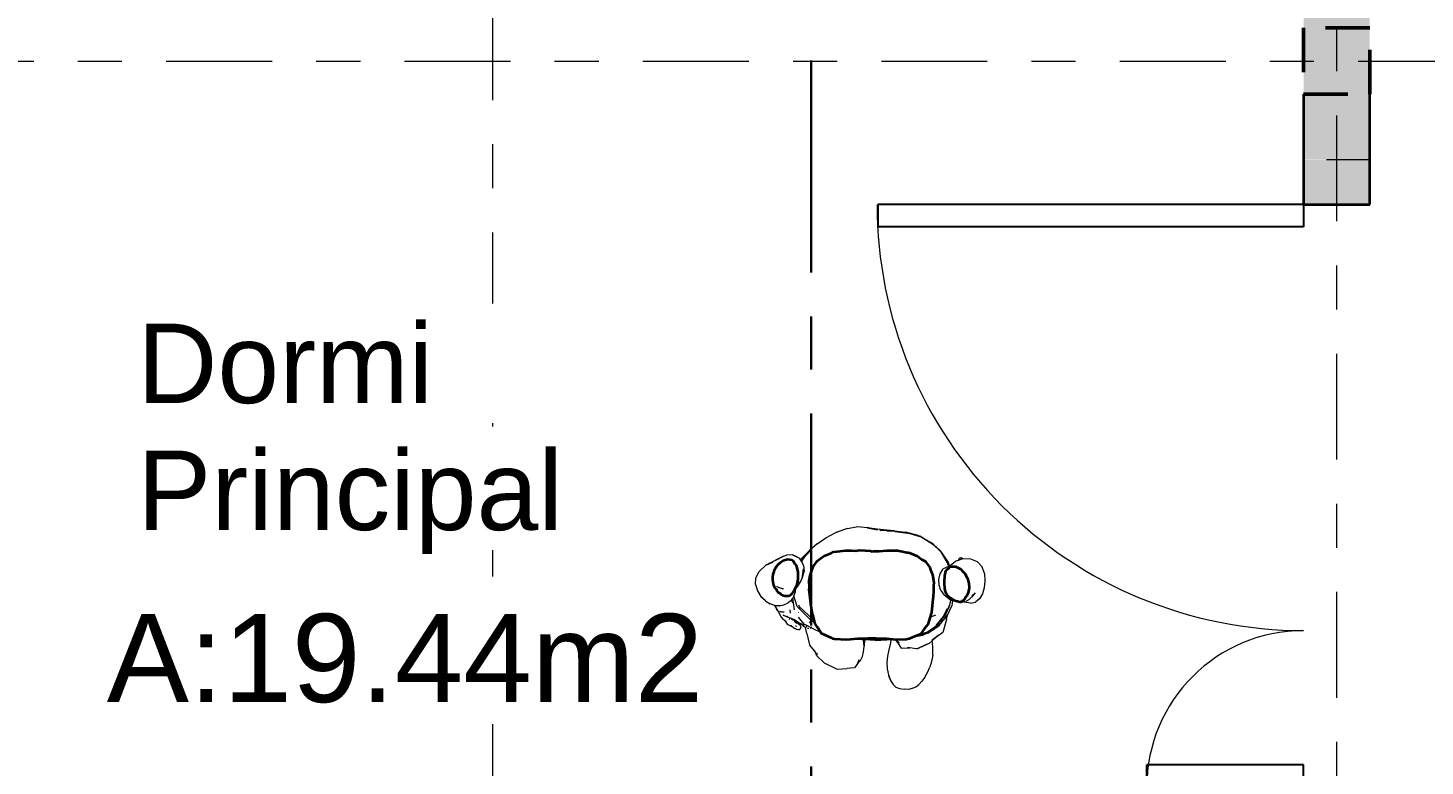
# Model space of a CAD drawing. Header units: millimetres. Extents: x -9559 to 23034, y -7226 to 22400.
# Drawn here: x 203.735 to 206.899, y 38.557 to 40.23 of the extents above; entities that cross this region are included whole.
import ezdxf

# ---------------------------------------------------------------- set-up
doc = ezdxf.new("R2010")
doc.units = ezdxf.units.MM
doc.header["$LTSCALE"] = 0.02
for name, pattern in [('0', [0]), ('ACAD_ISO08W100', [36, 24, -3, 6, -3]), ('ACAD_ISO10W100', [18, 12, -3, 0, -3]), ('DASHED2', [0.375, 0.25, -0.125]), ('Trazo', [0.00635, 0.003175, -0.003175])]:
    doc.linetypes.add(name, pattern=pattern)
for name, color, linetype, lineweight in [('A-DOOR', 8, '0', 18), ('A-GENM', 255, 'Continuous', 5), ('A-Mueble cocina 1', 9, 'Trazo', 9), ('AQ-MUROS', 7, 'Continuous', 35), ('ES-LOSA SOLIDA', 255, '0', 25), ('G-ANNO-TEXT', 250, 'Continuous', 9), ('G-IMPT', 8, 'Continuous', 9), ('G-Linea Corte', 250, 'ACAD_ISO08W100', 30), ('S-COLS', 19, 'Continuous', 18), ('S-GRID', 253, 'ACAD_ISO10W100', 5), ('Sombras', 8, 'Continuous', 13)]:
    doc.layers.add(name, color=color, linetype=linetype, lineweight=lineweight)
doc.layers.add('IH-PLANO BASE', color=250, linetype='DASHED2', lineweight=5, transparency=0.55)
doc.styles.add('Arial_3', font='arial.ttf', dxfattribs={"height": 0.18})

# ---------------------------------------------------------------- blocks, each defined once
blk = doc.blocks.new('Puerta de 2 hojas desigual - 1321 x 2134mm-512479-Nivel 2')
at = {"layer": 'A-DOOR', "lineweight": 25}
for p, q in [((-1.219, -0.075), (-1.219, -1.0395)), ((-1.219, -0.075), (-1.168, -0.075)), ((-1.168, -0.075), (-1.168, -1.0397)), ((0.051, -0.075), (0.051, -0.43)), ((0.102, -0.075), (0.051, -0.075)), ((0.102, -0.075), (0.102, -0.43)), ((0.102, -0.43), (0.051, -0.43)), ((-1.219, -1.0395), (-1.1657, -1.0395))]:
    blk.add_line(p, q, dxfattribs=at)
at = {"layer": 'A-DOOR'}
for centre, radius, start, end in [((-1.219, -0.075), 0.966, 270, 360), ((0.102, -0.075), 0.355, 180, 270)]:
    blk.add_arc(centre, radius, start, end, dxfattribs=at)
blk = doc.blocks.new('Female Figure 2 - 01skin_DXF-324356-Nivel 2')
at = {"layer": 'G-IMPT'}
for p, q in [((0.1914, -0.7645), (0.1913, -0.7652)), ((0.1914, -0.7645), (0.1931, -0.7621)), ((0.1939, -0.7612), (0.1931, -0.7621)), ((0.1939, -0.7612), (0.1962, -0.7611)), ((0.1975, -0.7612), (0.1962, -0.7611)), ((0.1987, -0.762), (0.1975, -0.7612)), ((0.1987, -0.762), (0.1981, -0.7616)), ((0.1998, -0.7624), (0.1981, -0.7616)), ((0.1987, -0.7622), (0.199, -0.7625)), ((-0.2264, -0.8685), (-0.2205, -0.8776)), ((-0.2262, -0.8682), (-0.2242, -0.8712)), ((-0.2258, -0.8692), (-0.2237, -0.873)), ((-0.2183, -0.881), (-0.2242, -0.8712)), ((-0.2237, -0.873), (-0.2201, -0.8787)), ((-0.2183, -0.881), (-0.2205, -0.8776)), ((-0.2199, -0.8707), (-0.2202, -0.8697)), ((-0.2199, -0.8707), (-0.2201, -0.8697)), ((-0.2201, -0.8787), (-0.2163, -0.8846)), ((-0.2163, -0.8846), (-0.2116, -0.8943)), ((-0.2085, -0.8842), (-0.2138, -0.8826)), ((-0.2138, -0.8826), (-0.2131, -0.883)), ((-0.2085, -0.8842), (-0.2131, -0.883)), ((-0.2071, -0.8838), (-0.2103, -0.8832)), ((-0.2103, -0.8832), (-0.2089, -0.8835)), ((-0.2042, -0.8842), (-0.2066, -0.8838)), ((-0.1902, -0.8866), (-0.1909, -0.8785)), ((-0.1901, -0.8866), (-0.1909, -0.8785)), ((-0.189, -0.8567), (-0.1847, -0.862)), ((-0.1825, -0.865), (-0.1847, -0.862)), ((-0.1723, -0.8837), (-0.1715, -0.8848)), ((-0.2116, -0.8943), (-0.2105, -0.8957)), ((-0.2059, -0.9006), (-0.2105, -0.8957)), ((-0.1999, -0.8939), (-0.2067, -0.8911)), ((-0.2067, -0.8911), (-0.2034, -0.8924)), ((-0.2036, -0.9029), (-0.2059, -0.9006)), ((-0.2036, -0.9029), (-0.1993, -0.9046)), ((-0.1998, -0.9057), (-0.2033, -0.9015)), ((-0.2024, -0.9027), (-0.2033, -0.9015)), ((-0.2024, -0.9027), (-0.2014, -0.9046)), ((-0.201, -0.9045), (-0.2023, -0.9033)), ((-0.2023, -0.9033), (-0.1993, -0.9046)), ((-0.2014, -0.9046), (-0.2004, -0.9067)), ((-0.1998, -0.9057), (-0.201, -0.9045)), ((-0.2004, -0.9067), (-0.1998, -0.9078)), ((-0.1999, -0.8939), (-0.1957, -0.893)), ((-0.1999, -0.8939), (-0.1986, -0.8942)), ((-0.1999, -0.8939), (-0.1949, -0.8956)), ((-0.1954, -0.9125), (-0.1998, -0.9078)), ((-0.1986, -0.8942), (-0.1957, -0.893)), ((-0.194, -0.9132), (-0.1954, -0.9125)), ((-0.1949, -0.8956), (-0.1885, -0.8977)), ((-0.194, -0.9132), (-0.1923, -0.9141)), ((-0.1915, -0.8967), (-0.1926, -0.9017)), ((-0.1915, -0.8967), (-0.1926, -0.9017)), ((-0.1897, -0.915), (-0.1923, -0.9141)), ((-0.1858, -0.9171), (-0.1897, -0.915)), ((-0.1885, -0.8977), (-0.1847, -0.8991)), ((-0.1871, -0.9161), (-0.1883, -0.915)), ((-0.1847, -0.9181), (-0.1883, -0.915)), ((-0.1881, -0.8988), (-0.186, -0.8997)), ((-0.1881, -0.8988), (-0.1848, -0.9001)), ((-0.1877, -0.898), (-0.1857, -0.9005)), ((-0.1875, -0.8981), (-0.1857, -0.9005)), ((-0.1873, -0.8982), (-0.1857, -0.9005)), ((-0.1864, -0.9167), (-0.1871, -0.9161)), ((-0.187, -0.8993), (-0.186, -0.8997)), ((-0.1866, -0.9002), (-0.1854, -0.9017)), ((-0.1865, -0.9), (-0.1843, -0.9024)), ((-0.1838, -0.9188), (-0.1864, -0.9167)), ((-0.1858, -0.9008), (-0.1843, -0.9024)), ((-0.1847, -0.9181), (-0.1858, -0.9171)), ((-0.1854, -0.9017), (-0.1857, -0.9005)), ((-0.1848, -0.9001), (-0.1814, -0.9021)), ((-0.1847, -0.8991), (-0.1811, -0.9009)), ((-0.1784, -0.9061), (-0.1814, -0.9021)), ((-0.1814, -0.9021), (-0.1767, -0.9085)), ((-0.1814, -0.9021), (-0.1791, -0.9049)), ((-0.1811, -0.9009), (-0.1781, -0.9026)), ((-0.1794, -0.9059), (-0.1768, -0.9076)), ((-0.1794, -0.9059), (-0.1779, -0.907)), ((-0.1767, -0.9085), (-0.1791, -0.9049)), ((-0.1773, -0.9072), (-0.1786, -0.9066)), ((-0.1786, -0.9066), (-0.1768, -0.9076)), ((-0.1784, -0.9061), (-0.1767, -0.9085)), ((-0.1773, -0.916), (-0.1783, -0.9158)), ((-0.1781, -0.9026), (-0.1752, -0.9045)), ((-0.1779, -0.907), (-0.1761, -0.9094)), ((-0.1773, -0.9072), (-0.1752, -0.9082)), ((-0.1773, -0.916), (-0.1762, -0.9165)), ((-0.1767, -0.9085), (-0.1761, -0.9094)), ((-0.1752, -0.9045), (-0.1722, -0.907)), ((-0.1725, -0.9099), (-0.1752, -0.9082)), ((-0.1725, -0.9099), (-0.1698, -0.912)), ((-0.1722, -0.907), (-0.1691, -0.9088)), ((-0.1698, -0.912), (-0.167, -0.9152)), ((-0.1691, -0.9088), (-0.1667, -0.9108)), ((-0.1659, -0.9102), (-0.1671, -0.9091)), ((-0.1634, -0.9127), (-0.1671, -0.9091)), ((-0.167, -0.9152), (-0.1666, -0.9179)), ((-0.1648, -0.9117), (-0.1667, -0.9108)), ((-0.1624, -0.9132), (-0.1659, -0.9102)), ((-0.1649, -0.9112), (-0.1659, -0.9102)), ((-0.1659, -0.9102), (-0.1634, -0.9127)), ((-0.1624, -0.9132), (-0.1649, -0.9112)), ((-0.1613, -0.914), (-0.1649, -0.9112)), ((-0.1649, -0.9112), (-0.1634, -0.9125)), ((-0.1634, -0.9127), (-0.1648, -0.9117)), ((-0.1613, -0.914), (-0.1634, -0.9125)), ((-0.1634, -0.9125), (-0.1619, -0.9139)), ((-0.1634, -0.9125), (-0.16, -0.9146)), ((-0.1624, -0.9132), (-0.1634, -0.9127)), ((-0.1589, -0.9136), (-0.1634, -0.9127)), ((-0.1597, -0.9136), (-0.1634, -0.9127)), ((-0.1624, -0.9132), (-0.1613, -0.914)), ((-0.1619, -0.9139), (-0.16, -0.9159)), ((-0.1613, -0.914), (-0.16, -0.9146)), ((-0.16, -0.9159), (-0.1583, -0.9175)), ((-0.1589, -0.9136), (-0.1597, -0.9136)), ((-0.1583, -0.9175), (-0.1566, -0.9189)), ((-0.153, -0.9151), (-0.1555, -0.9179)), ((-0.1555, -0.9179), (-0.1554, -0.9177)), ((-0.1535, -0.9151), (-0.1526, -0.9148)), ((-0.1535, -0.9151), (-0.1526, -0.9148)), ((-0.1473, -0.9061), (-0.1456, -0.9077)), ((-0.1838, -0.9188), (-0.1831, -0.9192)), ((-0.1831, -0.9192), (-0.1821, -0.9198)), ((-0.1821, -0.9198), (-0.1812, -0.9202)), ((-0.1812, -0.9202), (-0.1804, -0.9206)), ((-0.1804, -0.9206), (-0.1762, -0.9224)), ((-0.1762, -0.9224), (-0.1729, -0.9234)), ((-0.1707, -0.924), (-0.1729, -0.9234)), ((-0.1698, -0.9238), (-0.1707, -0.924)), ((-0.1698, -0.9238), (-0.1687, -0.9232)), ((-0.1687, -0.9224), (-0.1667, -0.9205)), ((-0.1687, -0.9224), (-0.1681, -0.9214)), ((-0.1687, -0.9232), (-0.1681, -0.9214)), ((-0.1667, -0.9205), (-0.1666, -0.9179)), ((-0.155, -0.92), (-0.1566, -0.9189)), ((-0.1484, -0.9211), (-0.1512, -0.9214)), ((-0.1484, -0.9211), (-0.1507, -0.9213)), ((-0.1447, -0.9201), (-0.1453, -0.9204)), ((-0.1416, -0.9183), (-0.1447, -0.9201))]:
    blk.add_line(p, q, dxfattribs=at)
blk = doc.blocks.new('Female Figure 2 - Female Figure 2-324639-Nivel 2')
at = {"layer": 'A-GENM', "lineweight": 35}
for p, q in [((-0.0774, 0.0939), (-0.0694, 0.0952)), ((-0.0694, 0.0952), (-0.0517, 0.0976)), ((-0.0517, 0.0976), (-0.0367, 0.0969)), ((-0.0367, 0.0969), (-0.0274, 0.0968)), ((-0.0274, 0.0968), (-0.0185, 0.0977)), ((-0.0185, 0.0977), (-0.006, 0.097)), ((-0.006, 0.097), (0.0061, 0.0965)), ((0.0061, 0.0965), (0.0095, 0.0953)), ((0.0095, 0.0953), (0.0132, 0.0956)), ((0.0132, 0.0956), (0.0258, 0.0955)), ((0.0258, 0.0955), (0.0428, 0.0969)), ((0.0428, 0.0969), (0.0452, 0.0971)), ((0.0452, 0.0971), (0.0477, 0.0971)), ((0.0477, 0.0971), (0.0677, 0.097)), ((0.0677, 0.097), (0.0712, 0.0963)), ((0.0712, 0.0963), (0.0893, 0.0931)), ((-0.2068, 0.061), (-0.2034, 0.0658)), ((-0.2034, 0.0658), (-0.1972, 0.0708)), ((-0.1972, 0.0708), (-0.1933, 0.0741)), ((-0.1933, 0.0741), (-0.1898, 0.0754)), ((-0.1898, 0.0754), (-0.1819, 0.0776)), ((-0.1817, 0.0775), (-0.1721, 0.0761)), ((-0.1721, 0.0761), (-0.17, 0.0748)), ((-0.17, 0.0748), (-0.1644, 0.0665)), ((-0.1644, 0.0665), (-0.1625, 0.065)), ((-0.1625, 0.065), (-0.162, 0.0639)), ((-0.162, 0.0639), (-0.1618, 0.0602)), ((-0.1238, 0.0603), (-0.1154, 0.0723)), ((-0.1154, 0.0723), (-0.1142, 0.0739)), ((-0.1142, 0.0739), (-0.1129, 0.0747)), ((-0.1129, 0.0747), (-0.1071, 0.0793)), ((-0.1071, 0.0793), (-0.0992, 0.085)), ((-0.0992, 0.085), (-0.0829, 0.0913)), ((-0.0829, 0.0913), (-0.0774, 0.0939)), ((0.0893, 0.0931), (0.0914, 0.0929)), ((0.0914, 0.0929), (0.0943, 0.0918)), ((0.0943, 0.0918), (0.1124, 0.0844)), ((0.1124, 0.0844), (0.1223, 0.0771)), ((0.1223, 0.0771), (0.1296, 0.0728)), ((0.1296, 0.0728), (0.1363, 0.0637)), ((0.1363, 0.0637), (0.1404, 0.0588)), ((-0.2154, 0.0311), (-0.2152, 0.0381)), ((-0.2152, 0.0381), (-0.2145, 0.0429)), ((-0.2145, 0.0429), (-0.2127, 0.0477)), ((-0.2127, 0.0477), (-0.2107, 0.0547)), ((-0.2107, 0.0547), (-0.2068, 0.061)), ((-0.1618, 0.0602), (-0.1585, 0.0491)), ((-0.1585, 0.0326), (-0.1591, 0.0282)), ((-0.1585, 0.0491), (-0.1584, 0.0384)), ((-0.1584, 0.0384), (-0.1585, 0.0326)), ((-0.1326, 0.0285), (-0.1306, 0.0403)), ((-0.1306, 0.0403), (-0.1292, 0.0455)), ((-0.1292, 0.0455), (-0.1276, 0.0495)), ((-0.1276, 0.0495), (-0.1238, 0.0603)), ((0.1404, 0.0588), (0.1423, 0.0532)), ((0.1423, 0.0532), (0.1463, 0.0424)), ((0.1463, 0.0424), (0.1488, 0.0292)), ((0.1734, 0.0267), (0.1742, 0.04)), ((0.1742, 0.04), (0.1766, 0.0507)), ((0.1766, 0.0507), (0.1783, 0.0534)), ((0.1783, 0.0534), (0.1819, 0.0556)), ((0.1819, 0.0556), (0.1867, 0.0608)), ((0.1867, 0.0608), (0.1899, 0.0611)), ((0.1899, 0.0611), (0.1983, 0.061)), ((0.1983, 0.061), (0.2093, 0.0555)), ((0.2093, 0.0555), (0.2099, 0.0552)), ((0.2099, 0.0552), (0.2103, 0.0548)), ((0.2103, 0.0548), (0.2136, 0.0514)), ((0.2136, 0.0514), (0.2194, 0.0453)), ((0.2194, 0.0453), (0.2248, 0.0355)), ((0.2248, 0.0355), (0.2258, 0.0336)), ((0.2258, 0.0336), (0.2262, 0.0316)), ((-0.2142, 0.0255), (-0.2154, 0.0311)), ((-0.2136, 0.0206), (-0.2142, 0.0255)), ((-0.2122, 0.0162), (-0.2136, 0.0206)), ((-0.2102, 0.0121), (-0.2122, 0.0162)), ((-0.208, 0.0097), (-0.2102, 0.0121)), ((-0.2054, 0.0055), (-0.208, 0.0097)), ((-0.2021, 0.0016), (-0.2054, 0.0055)), ((-0.2004, 0.0003), (-0.2021, 0.0016)), ((-0.1988, -0.0003), (-0.2004, 0.0003)), ((-0.168, 0.0053), (-0.1731, -0.0017)), ((-0.1619, 0.0174), (-0.1679, 0.0055)), ((-0.1591, 0.0282), (-0.1619, 0.0174)), ((-0.1327, 0.0082), (-0.1324, 0.0134)), ((-0.1324, 0.0029), (-0.1327, 0.0082)), ((-0.1324, 0.0134), (-0.1326, 0.0285)), ((-0.1302, -0.0165), (-0.1324, 0.0029)), ((0.149, 0.0041), (0.148, -0.0066)), ((0.1488, 0.0292), (0.1495, 0.0243)), ((0.1495, 0.0243), (0.149, 0.0176)), ((0.149, 0.0176), (0.149, 0.0041)), ((0.1733, 0.0251), (0.1734, 0.0267)), ((0.1737, 0.0234), (0.1733, 0.0251)), ((0.1746, 0.0111), (0.1737, 0.0234)), ((0.1759, 0.0035), (0.1746, 0.0111)), ((0.1779, -0.0009), (0.1759, 0.0035)), ((0.2271, 0.0015), (0.2246, -0.0044)), ((0.2262, 0.0316), (0.2289, 0.0222)), ((0.2286, 0.0087), (0.2271, 0.0015)), ((0.2293, 0.0112), (0.2286, 0.0087)), ((0.2289, 0.0222), (0.2294, 0.014)), ((0.2294, 0.014), (0.2293, 0.0112)), ((-0.1952, -0.0035), (-0.1988, -0.0003)), ((-0.193, -0.0044), (-0.1952, -0.0035)), ((-0.188, -0.006), (-0.193, -0.0044)), ((-0.1874, -0.0064), (-0.188, -0.006)), ((-0.1863, -0.0065), (-0.1874, -0.0064)), ((-0.1795, -0.0062), (-0.1863, -0.0065)), ((-0.1747, -0.0034), (-0.1795, -0.0062)), ((-0.1731, -0.0017), (-0.1747, -0.0034)), ((-0.1291, -0.0246), (-0.1302, -0.0165)), ((-0.1267, -0.0378), (-0.1291, -0.0246)), ((0.1466, -0.0201), (0.1441, -0.0429)), ((0.148, -0.0066), (0.1466, -0.0201)), ((0.1822, -0.006), (0.1779, -0.0009)), ((0.1861, -0.0103), (0.1822, -0.006)), ((0.1898, -0.0118), (0.1861, -0.0103)), ((0.1998, -0.0175), (0.1898, -0.0118)), ((0.2028, -0.0181), (0.1998, -0.0175)), ((0.2081, -0.0195), (0.2028, -0.0181)), ((0.2098, -0.02), (0.2081, -0.0195)), ((0.2113, -0.02), (0.2098, -0.02)), ((0.2129, -0.0194), (0.2113, -0.02)), ((0.2133, -0.0175), (0.2129, -0.0194)), ((0.2151, -0.0169), (0.2133, -0.0175)), ((0.2167, -0.0157), (0.2151, -0.0169)), ((0.2186, -0.0127), (0.2167, -0.0157)), ((0.2216, -0.0084), (0.2186, -0.0127)), ((0.2232, -0.0067), (0.2216, -0.0084)), ((0.2246, -0.0044), (0.2232, -0.0067)), ((-0.1258, -0.0433), (-0.1267, -0.0378)), ((-0.1234, -0.0537), (-0.1258, -0.0433)), ((-0.1191, -0.0691), (-0.1234, -0.0537)), ((0.1436, -0.0457), (0.1358, -0.0706)), ((0.1439, -0.0446), (0.1436, -0.0457)), ((0.144, -0.044), (0.1439, -0.0446)), ((0.1441, -0.0429), (0.144, -0.044)), ((-0.1144, -0.0754), (-0.1191, -0.0691)), ((-0.1047, -0.0907), (-0.1144, -0.0754)), ((-0.0817, -0.1017), (-0.1047, -0.0907)), ((0.1194, -0.0921), (0.1001, -0.1001)), ((0.1286, -0.0795), (0.1194, -0.0921)), ((0.1358, -0.0706), (0.1286, -0.0795)), ((-0.0789, -0.1032), (-0.0817, -0.1017)), ((-0.0752, -0.1037), (-0.0789, -0.1032)), ((-0.0474, -0.105), (-0.0752, -0.1037)), ((-0.0236, -0.1029), (-0.0474, -0.105)), ((-0.017, -0.103), (-0.0236, -0.1029)), ((-0.0101, -0.1027), (-0.017, -0.103)), ((0.0098, -0.1015), (-0.0101, -0.1027)), ((0.0283, -0.1027), (0.0098, -0.1015)), ((0.0355, -0.1029), (0.0283, -0.1027)), ((0.0429, -0.103), (0.0355, -0.1029)), ((0.0637, -0.1049), (0.0429, -0.103)), ((0.0867, -0.1041), (0.0637, -0.1049)), ((0.0938, -0.1031), (0.0867, -0.1041)), ((0.1001, -0.1001), (0.0938, -0.1031))]:
    blk.add_line(p, q, dxfattribs=at)
at = {"layer": 'G-IMPT'}
for p, q in [((-0.0954, 0.1258), (-0.0905, 0.1284)), ((-0.0703, 0.1385), (-0.0905, 0.1284)), ((-0.0464, 0.1475), (-0.0703, 0.1385)), ((-0.0692, 0.1393), (-0.0676, 0.1395)), ((-0.0464, 0.1475), (-0.0229, 0.1519)), ((-0.0229, 0.1519), (-0.0012, 0.1493)), ((0.0212, 0.1455), (-0.0017, 0.1486)), ((-0.0017, 0.1486), (0.0217, 0.1444)), ((0.0217, 0.1444), (-0.0012, 0.1493)), ((0.0429, 0.143), (0.0212, 0.1455)), ((0.0417, 0.1415), (0.0274, 0.1429)), ((0.0436, 0.142), (0.0304, 0.1429)), ((0.061, 0.1405), (0.0417, 0.1415)), ((0.0607, 0.1419), (0.0429, 0.143)), ((0.0436, 0.142), (0.0623, 0.1413)), ((0.0607, 0.1419), (0.0861, 0.1386)), ((0.061, 0.1405), (0.0903, 0.1365)), ((0.0623, 0.1413), (0.0888, 0.138)), ((0.1144, 0.1311), (0.0861, 0.1386)), ((0.0888, 0.138), (0.1186, 0.1296)), ((0.1237, 0.1266), (0.0903, 0.1365)), ((0.1237, 0.1266), (0.1144, 0.1311)), ((0.1237, 0.1266), (0.1186, 0.1296)), ((0.1186, 0.1296), (0.1495, 0.1103)), ((0.1186, 0.1296), (0.1451, 0.1139)), ((-0.1477, 0.0817), (-0.1321, 0.0973)), ((-0.1469, 0.0783), (-0.1297, 0.0969)), ((-0.1447, 0.0806), (-0.1297, 0.0969)), ((-0.1151, 0.1122), (-0.1321, 0.0973)), ((-0.1151, 0.1122), (-0.0954, 0.1258)), ((-0.0694, 0.0952), (-0.0774, 0.0939)), ((-0.0517, 0.0976), (-0.0694, 0.0952)), ((-0.0367, 0.0969), (-0.0517, 0.0976)), ((-0.0367, 0.0969), (-0.0274, 0.0968)), ((-0.0274, 0.0968), (-0.0185, 0.0977)), ((-0.006, 0.097), (-0.0185, 0.0977)), ((0.0061, 0.0965), (-0.006, 0.097)), ((0.0095, 0.0953), (0.0061, 0.0965)), ((0.0132, 0.0956), (0.0095, 0.0953)), ((0.0258, 0.0955), (0.0132, 0.0956)), ((0.0428, 0.0969), (0.0258, 0.0955)), ((0.0428, 0.0969), (0.0452, 0.0971)), ((0.0452, 0.0971), (0.0477, 0.0971)), ((0.0677, 0.097), (0.0477, 0.0971)), ((0.0677, 0.097), (0.0712, 0.0963)), ((0.0712, 0.0963), (0.0893, 0.0931)), ((0.1237, 0.1266), (0.1413, 0.1165)), ((0.1495, 0.1103), (0.1413, 0.1165)), ((0.1669, 0.0925), (0.1451, 0.1139)), ((0.1657, 0.0955), (0.1451, 0.1139)), ((0.1495, 0.1103), (0.1451, 0.1139)), ((0.1495, 0.1103), (0.1632, 0.0979)), ((0.1806, 0.0737), (0.1632, 0.0979)), ((0.1817, 0.0718), (0.1657, 0.0955)), ((-0.2311, 0.0642), (-0.246, 0.05)), ((-0.2311, 0.0642), (-0.2154, 0.071)), ((-0.2189, 0.0696), (-0.2311, 0.0642)), ((-0.2311, 0.0642), (-0.2261, 0.0664)), ((-0.2216, 0.0687), (-0.2261, 0.0664)), ((-0.2216, 0.0687), (-0.2191, 0.0701)), ((-0.2191, 0.0701), (-0.2152, 0.0722)), ((-0.2152, 0.0722), (-0.2038, 0.0785)), ((-0.2098, 0.0746), (-0.1909, 0.0844)), ((-0.2098, 0.0746), (-0.2039, 0.0778)), ((-0.2068, 0.061), (-0.2034, 0.0658)), ((-0.1909, 0.0844), (-0.2039, 0.0778)), ((-0.2038, 0.0785), (-0.1979, 0.0812)), ((-0.1972, 0.0708), (-0.2034, 0.0658)), ((-0.1979, 0.0812), (-0.1909, 0.0844)), ((-0.1933, 0.0741), (-0.1972, 0.0708)), ((-0.1898, 0.0754), (-0.1933, 0.0741)), ((-0.1909, 0.0844), (-0.1843, 0.0867)), ((-0.1898, 0.0754), (-0.1819, 0.0776)), ((-0.1703, 0.0876), (-0.1843, 0.0867)), ((-0.1817, 0.0775), (-0.1721, 0.0761)), ((-0.17, 0.0748), (-0.1721, 0.0761)), ((-0.1591, 0.0825), (-0.1703, 0.0876)), ((-0.1703, 0.0876), (-0.1651, 0.0853)), ((-0.1703, 0.0876), (-0.1544, 0.0801)), ((-0.1644, 0.0665), (-0.17, 0.0748)), ((-0.1651, 0.0853), (-0.1544, 0.0801)), ((-0.1625, 0.065), (-0.1644, 0.0665)), ((-0.162, 0.0639), (-0.1625, 0.065)), ((-0.1618, 0.0602), (-0.162, 0.0639)), ((-0.1591, 0.0825), (-0.1544, 0.0801)), ((-0.1478, 0.0693), (-0.1544, 0.0801)), ((-0.1477, 0.0817), (-0.1523, 0.0766)), ((-0.1504, 0.0734), (-0.1469, 0.0783)), ((-0.1447, 0.0806), (-0.1502, 0.0732)), ((-0.1459, 0.0636), (-0.1478, 0.0693)), ((-0.1459, 0.0636), (-0.1442, 0.0494)), ((-0.1154, 0.0723), (-0.1238, 0.0603)), ((-0.1142, 0.0739), (-0.1154, 0.0723)), ((-0.1142, 0.0739), (-0.1129, 0.0747)), ((-0.1071, 0.0793), (-0.1129, 0.0747)), ((-0.0992, 0.085), (-0.1071, 0.0793)), ((-0.0829, 0.0913), (-0.0992, 0.085)), ((-0.0774, 0.0939), (-0.0829, 0.0913)), ((0.0893, 0.0931), (0.0914, 0.0929)), ((0.0914, 0.0929), (0.0943, 0.0918)), ((0.0943, 0.0918), (0.1124, 0.0844)), ((0.1223, 0.0771), (0.1124, 0.0844)), ((0.1296, 0.0728), (0.1223, 0.0771)), ((0.1363, 0.0637), (0.1296, 0.0728)), ((0.1363, 0.0637), (0.1404, 0.0588)), ((0.1808, 0.0696), (0.1669, 0.0925)), ((0.1854, 0.0617), (0.1806, 0.0737)), ((0.1837, 0.0612), (0.1808, 0.0696)), ((0.1854, 0.0616), (0.1817, 0.0718)), ((0.1882, 0.0637), (0.1865, 0.0612)), ((0.2008, 0.0742), (0.1882, 0.0637)), ((0.2008, 0.0742), (0.2161, 0.0793)), ((0.2161, 0.0793), (0.2326, 0.0787)), ((0.2326, 0.0787), (0.2479, 0.0722)), ((0.2479, 0.0722), (0.2591, 0.0604)), ((-0.2546, 0.0199), (-0.2535, 0.0353)), ((-0.2535, 0.0353), (-0.246, 0.05)), ((-0.2156, 0.0321), (-0.2152, 0.0436)), ((-0.2154, 0.0311), (-0.2156, 0.0321)), ((-0.2154, 0.0325), (-0.2152, 0.0436)), ((-0.2154, 0.0311), (-0.2152, 0.0381)), ((-0.2152, 0.0381), (-0.2145, 0.0429)), ((-0.2127, 0.0477), (-0.2145, 0.0429)), ((-0.2107, 0.0547), (-0.2127, 0.0477)), ((-0.2068, 0.061), (-0.2107, 0.0547)), ((-0.1618, 0.0602), (-0.1585, 0.0491)), ((-0.1579, 0.0363), (-0.1591, 0.0282)), ((-0.1591, 0.0282), (-0.1585, 0.0326)), ((-0.1585, 0.0491), (-0.1584, 0.0384)), ((-0.1584, 0.0384), (-0.1585, 0.0326)), ((-0.1579, 0.0363), (-0.1582, 0.0353)), ((-0.1515, 0.0287), (-0.1489, 0.0335)), ((-0.1489, 0.0335), (-0.1456, 0.0555)), ((-0.1489, 0.0335), (-0.1442, 0.0494)), ((-0.1489, 0.0335), (-0.147, 0.0414)), ((-0.147, 0.0414), (-0.1456, 0.0555)), ((-0.1306, 0.0403), (-0.1326, 0.0285)), ((-0.1292, 0.0455), (-0.1306, 0.0403)), ((-0.1276, 0.0495), (-0.1292, 0.0455)), ((-0.1276, 0.0495), (-0.1238, 0.0603)), ((0.1423, 0.0532), (0.1404, 0.0588)), ((0.1463, 0.0424), (0.1423, 0.0532)), ((0.1463, 0.0424), (0.1488, 0.0292)), ((0.1608, 0.0318), (0.1635, 0.0447)), ((0.1615, 0.0186), (0.1608, 0.0318)), ((0.1635, 0.0447), (0.1706, 0.0554)), ((0.1824, 0.061), (0.1706, 0.0554)), ((0.1742, 0.04), (0.1734, 0.0267)), ((0.1766, 0.0507), (0.1742, 0.04)), ((0.1783, 0.0534), (0.1766, 0.0507)), ((0.1819, 0.0556), (0.1783, 0.0534)), ((0.1819, 0.0556), (0.1867, 0.0608)), ((0.1824, 0.061), (0.185, 0.0613)), ((0.1985, 0.0611), (0.185, 0.0613)), ((0.1867, 0.0608), (0.1899, 0.0611)), ((0.1983, 0.061), (0.1899, 0.0611)), ((0.2093, 0.0555), (0.1983, 0.061)), ((0.2101, 0.0552), (0.1985, 0.0611)), ((0.2093, 0.0555), (0.2099, 0.0552)), ((0.2099, 0.0552), (0.2103, 0.0548)), ((0.2101, 0.0552), (0.2122, 0.0535)), ((0.2136, 0.0514), (0.2103, 0.0548)), ((0.2176, 0.0487), (0.2122, 0.0535)), ((0.2194, 0.0453), (0.2136, 0.0514)), ((0.2176, 0.0487), (0.216, 0.0494)), ((0.2194, 0.0453), (0.2248, 0.0355)), ((0.2258, 0.0336), (0.2248, 0.0355)), ((0.2258, 0.0336), (0.2262, 0.0316)), ((0.2643, 0.0449), (0.2591, 0.0604)), ((0.2643, 0.0449), (0.2653, 0.0286)), ((-0.2546, 0.0199), (-0.2502, 0.0057)), ((-0.2502, 0.0057), (-0.242, -0.0067)), ((-0.2154, 0.0311), (-0.2142, 0.0255)), ((-0.2142, 0.0255), (-0.2136, 0.0206)), ((-0.2122, 0.0162), (-0.2136, 0.0206)), ((-0.2122, 0.0162), (-0.2102, 0.0121)), ((-0.2102, 0.0121), (-0.208, 0.0097)), ((-0.208, 0.0097), (-0.2054, 0.0055)), ((-0.2065, 0.0166), (-0.2002, 0.0123)), ((-0.2021, 0.0016), (-0.2054, 0.0055)), ((-0.2004, 0.0003), (-0.2021, 0.0016)), ((-0.2004, 0.0003), (-0.1988, -0.0003)), ((-0.1931, 0.01), (-0.2002, 0.0123)), ((-0.1931, 0.01), (-0.1947, 0.0104)), ((-0.1913, 0.0101), (-0.1931, 0.01)), ((-0.1731, -0.0017), (-0.168, 0.0053)), ((-0.1692, -0.0097), (-0.1647, 0.002)), ((-0.1515, 0.0287), (-0.1686, 0.0068)), ((-0.1592, 0.018), (-0.1686, 0.0068)), ((-0.1577, 0.0187), (-0.1679, 0.0054)), ((-0.1619, 0.0174), (-0.1679, 0.0055)), ((-0.1636, 0.0159), (-0.1679, 0.0054)), ((-0.1648, 0.0095), (-0.1647, 0.002)), ((-0.1619, 0.0174), (-0.1591, 0.0282)), ((-0.1515, 0.0287), (-0.1592, 0.018)), ((-0.1515, 0.0287), (-0.1577, 0.0187)), ((-0.1324, 0.0134), (-0.1327, 0.0082)), ((-0.1327, 0.0082), (-0.1324, 0.0029)), ((-0.1324, 0.0134), (-0.1326, 0.0285)), ((-0.1302, -0.0165), (-0.1324, 0.0029)), ((0.149, 0.0041), (0.148, -0.0066)), ((0.1488, 0.0292), (0.1495, 0.0243)), ((0.149, 0.0176), (0.1495, 0.0243)), ((0.149, 0.0041), (0.149, 0.0176)), ((0.1655, 0.0066), (0.1615, 0.0186)), ((0.1655, 0.0066), (0.1729, -0.004)), ((0.1734, 0.0267), (0.1733, 0.0251)), ((0.1733, 0.0251), (0.1737, 0.0234)), ((0.1737, 0.0234), (0.1746, 0.0111)), ((0.1746, 0.0111), (0.1759, 0.0035)), ((0.1759, 0.0035), (0.1779, -0.0009)), ((0.2246, -0.0044), (0.2271, 0.0015)), ((0.2262, 0.0316), (0.2289, 0.0222)), ((0.2286, 0.0087), (0.2271, 0.0015)), ((0.2286, 0.0087), (0.2293, 0.0112)), ((0.2294, 0.014), (0.2289, 0.0222)), ((0.2293, 0.0112), (0.2294, 0.014)), ((0.2357, -0.0056), (0.2428, 0.0013)), ((0.2428, 0.0013), (0.2396, -0.0033)), ((0.2638, 0.013), (0.2598, -0.001)), ((0.2653, 0.0286), (0.2638, 0.013)), ((-0.242, -0.0067), (-0.2317, -0.0164)), ((-0.2317, -0.0164), (-0.2398, -0.0087)), ((-0.2308, -0.0179), (-0.2398, -0.0087)), ((-0.2308, -0.0179), (-0.2212, -0.024)), ((-0.2113, -0.0271), (-0.2212, -0.024)), ((-0.2008, -0.0279), (-0.2113, -0.0271)), ((-0.2078, -0.0274), (-0.2046, -0.0281)), ((-0.1978, -0.0282), (-0.2046, -0.0281)), ((-0.2008, -0.0279), (-0.1902, -0.0262)), ((-0.1952, -0.0035), (-0.1988, -0.0003)), ((-0.1959, -0.0272), (-0.1978, -0.0282)), ((-0.1952, -0.0035), (-0.193, -0.0044)), ((-0.193, -0.0044), (-0.188, -0.006)), ((-0.1902, -0.0262), (-0.1807, -0.0215)), ((-0.188, -0.006), (-0.1874, -0.0064)), ((-0.1874, -0.0064), (-0.1863, -0.0065)), ((-0.1863, -0.0065), (-0.1795, -0.0062)), ((-0.1769, -0.0181), (-0.1807, -0.0215)), ((-0.1795, -0.0062), (-0.1747, -0.0034)), ((-0.1692, -0.0097), (-0.1769, -0.0181)), ((-0.1747, -0.0034), (-0.1731, -0.0017)), ((-0.1705, -0.011), (-0.1666, -0.037)), ((-0.1662, -0.0108), (-0.1681, -0.0067)), ((-0.1601, -0.0295), (-0.1677, -0.0057)), ((-0.1661, -0.0108), (-0.1677, -0.0075)), ((-0.1601, -0.0295), (-0.1283, -0.0616)), ((-0.1546, -0.0308), (-0.156, -0.0266)), ((-0.1546, -0.0308), (-0.1236, -0.0594)), ((-0.1291, -0.0246), (-0.1302, -0.0165)), ((-0.1267, -0.0378), (-0.1291, -0.0246)), ((0.1441, -0.0429), (0.1466, -0.0201)), ((0.148, -0.0066), (0.1466, -0.0201)), ((0.1841, -0.0127), (0.1729, -0.004)), ((0.1745, -0.0505), (0.1841, -0.0291)), ((0.1779, -0.0009), (0.1822, -0.006)), ((0.1807, -0.0492), (0.19, -0.0279)), ((0.1861, -0.0103), (0.1822, -0.006)), ((0.1834, -0.0083), (0.1898, -0.0118)), ((0.1834, -0.0083), (0.1861, -0.0103)), ((0.188, -0.0145), (0.1834, -0.0317)), ((0.1841, -0.0127), (0.2081, -0.0195)), ((0.1841, -0.0127), (0.1924, -0.0166)), ((0.1841, -0.0127), (0.199, -0.0171)), ((0.1846, -0.0269), (0.1841, -0.0291)), ((0.1898, -0.0118), (0.1861, -0.0103)), ((0.1898, -0.0118), (0.1998, -0.0175)), ((0.192, -0.0164), (0.19, -0.0279)), ((0.199, -0.0171), (0.1924, -0.0166)), ((0.1924, -0.0166), (0.2019, -0.0184)), ((0.1924, -0.0166), (0.1978, -0.0173)), ((0.2098, -0.02), (0.1978, -0.0173)), ((0.199, -0.0171), (0.1998, -0.0175)), ((0.2028, -0.0181), (0.1998, -0.0175)), ((0.2019, -0.0184), (0.2106, -0.0179)), ((0.2081, -0.0195), (0.2028, -0.0181)), ((0.2079, -0.0177), (0.214, -0.0158)), ((0.2098, -0.02), (0.2081, -0.0195)), ((0.2098, -0.02), (0.2113, -0.02)), ((0.2106, -0.0179), (0.214, -0.0158)), ((0.2113, -0.02), (0.2129, -0.0194)), ((0.2133, -0.0175), (0.2129, -0.0194)), ((0.2133, -0.0175), (0.2151, -0.0169)), ((0.2136, -0.0192), (0.2218, -0.0182)), ((0.2151, -0.0169), (0.2167, -0.0157)), ((0.2184, -0.0201), (0.216, -0.019)), ((0.219, -0.0122), (0.2167, -0.0157)), ((0.2167, -0.0157), (0.2186, -0.0127)), ((0.2326, -0.0222), (0.2184, -0.0201)), ((0.2216, -0.0084), (0.2186, -0.0127)), ((0.2232, -0.0067), (0.2216, -0.0084)), ((0.2291, -0.0146), (0.2218, -0.0182)), ((0.2232, -0.0067), (0.2246, -0.0044)), ((0.2352, -0.0087), (0.2291, -0.0146)), ((0.2326, -0.0222), (0.2442, -0.0196)), ((0.2396, -0.0033), (0.2352, -0.0087)), ((0.2532, -0.0123), (0.2442, -0.0196)), ((0.2598, -0.001), (0.2532, -0.0123)), ((-0.1444, -0.0699), (-0.157, -0.0535)), ((-0.1559, -0.0322), (-0.1553, -0.0331)), ((-0.1539, -0.0356), (-0.1545, -0.0344)), ((-0.1283, -0.0616), (-0.1204, -0.0662)), ((-0.1258, -0.0433), (-0.1267, -0.0378)), ((-0.1234, -0.0537), (-0.1258, -0.0433)), ((-0.1236, -0.0594), (-0.1214, -0.0607)), ((-0.1234, -0.0537), (-0.1191, -0.0691)), ((0.1358, -0.0706), (0.1436, -0.0457)), ((0.1436, -0.0457), (0.1439, -0.0446)), ((0.1439, -0.0446), (0.144, -0.044)), ((0.144, -0.044), (0.1441, -0.0429)), ((0.1531, -0.0491), (0.144, -0.0533)), ((0.1546, -0.073), (0.171, -0.0534)), ((0.1565, -0.0725), (0.1745, -0.0505)), ((0.1615, -0.0725), (0.1807, -0.0492)), ((0.1652, -0.0639), (0.1808, -0.0342)), ((0.1652, -0.0639), (0.1743, -0.0481)), ((0.1779, -0.0594), (0.1697, -0.0884)), ((0.1743, -0.052), (0.1834, -0.0317)), ((0.1761, -0.0447), (0.1808, -0.0342)), ((0.1779, -0.0594), (0.1807, -0.0492)), ((-0.1147, -0.085), (-0.1444, -0.0699)), ((-0.138, -0.0909), (-0.1413, -0.0774)), ((-0.138, -0.0909), (-0.1319, -0.1167)), ((-0.1191, -0.0691), (-0.1144, -0.0754)), ((-0.1069, -0.0872), (-0.1147, -0.085)), ((-0.1144, -0.0754), (-0.1047, -0.0907)), ((-0.1047, -0.0907), (-0.0817, -0.1017)), ((0.1194, -0.0921), (0.1001, -0.1001)), ((0.136, -0.0902), (0.1082, -0.0987)), ((0.1121, -0.0971), (0.1249, -0.0946)), ((0.1326, -0.0892), (0.1165, -0.0932)), ((0.1286, -0.0795), (0.1194, -0.0921)), ((0.1331, -0.0884), (0.1194, -0.0921)), ((0.1249, -0.0946), (0.1481, -0.0827)), ((0.1286, -0.0795), (0.1358, -0.0706)), ((0.157, -0.0731), (0.1326, -0.0892)), ((0.1331, -0.0884), (0.1565, -0.0725)), ((0.136, -0.0902), (0.1615, -0.0725)), ((0.1598, -0.0947), (0.1395, -0.1125)), ((0.1697, -0.0884), (0.1452, -0.1064)), ((0.1598, -0.0947), (0.1452, -0.1064)), ((0.1481, -0.0827), (0.1499, -0.081)), ((0.1499, -0.081), (0.1511, -0.0797)), ((0.157, -0.0731), (0.1606, -0.0686)), ((0.1607, -0.0686), (0.1615, -0.0676)), ((-0.1204, -0.1312), (-0.1319, -0.1167)), ((-0.0817, -0.1017), (-0.0789, -0.1032)), ((-0.0789, -0.1032), (-0.0752, -0.1037)), ((-0.0474, -0.105), (-0.0752, -0.1037)), ((-0.0236, -0.1029), (-0.0474, -0.105)), ((-0.0274, -0.1033), (-0.0059, -0.1056)), ((-0.0236, -0.1029), (-0.017, -0.103)), ((-0.017, -0.103), (-0.0101, -0.1027)), ((-0.0104, -0.1029), (0.0192, -0.1047)), ((-0.0101, -0.1027), (0.0098, -0.1015)), ((0.0104, -0.1019), (-0.0101, -0.1027)), ((-0.01, -0.1324), (-0.0084, -0.1194)), ((-0.0084, -0.1194), (-0.0099, -0.1052)), ((-0.0092, -0.1053), (-0.0088, -0.1106)), ((-0.0088, -0.1106), (-0.0084, -0.1194)), ((-0.0079, -0.1054), (-0.0084, -0.1194)), ((0.0166, -0.1069), (-0.0059, -0.1056)), ((0.0098, -0.1015), (0.0283, -0.1027)), ((0.0104, -0.1019), (0.0283, -0.1027)), ((0.0166, -0.1069), (0.043, -0.1055)), ((0.0192, -0.1047), (0.0507, -0.1043)), ((0.0283, -0.1027), (0.0355, -0.1029)), ((0.0355, -0.1029), (0.0429, -0.103)), ((0.0429, -0.103), (0.0637, -0.1049)), ((0.0585, -0.1044), (0.043, -0.1055)), ((0.0511, -0.112), (0.0477, -0.1281)), ((0.0507, -0.1043), (0.0552, -0.1041)), ((0.0522, -0.1049), (0.0511, -0.112)), ((0.0618, -0.1047), (0.0632, -0.1065)), ((0.0619, -0.1047), (0.0628, -0.1058)), ((0.0713, -0.1124), (0.0632, -0.1065)), ((0.0635, -0.1067), (0.0673, -0.1112)), ((0.0637, -0.1049), (0.0867, -0.1041)), ((0.0645, -0.1067), (0.0713, -0.1124)), ((0.0673, -0.1112), (0.0758, -0.124)), ((0.0758, -0.124), (0.0952, -0.1233)), ((0.0867, -0.1041), (0.0938, -0.1031)), ((0.1104, -0.126), (0.0896, -0.1226)), ((0.0896, -0.1226), (0.0952, -0.1233)), ((0.0938, -0.1031), (0.1001, -0.1001)), ((0.1009, -0.0997), (0.1082, -0.0987)), ((0.1104, -0.126), (0.1171, -0.1229)), ((0.1347, -0.1148), (0.113, -0.1247)), ((0.113, -0.1247), (0.1181, -0.1226)), ((0.1347, -0.1148), (0.1181, -0.1226)), ((0.1216, -0.1208), (0.1347, -0.1148)), ((0.1347, -0.1148), (0.1395, -0.1125)), ((0.1464, -0.1094), (0.146, -0.1068)), ((0.1475, -0.125), (0.1464, -0.1094)), ((0.147, -0.1403), (0.1475, -0.125)), ((-0.1151, -0.1389), (-0.1204, -0.1312)), ((-0.119, -0.1332), (-0.1162, -0.1406)), ((-0.118, -0.1347), (-0.1162, -0.1406)), ((-0.1178, -0.1352), (-0.1162, -0.1406)), ((-0.1162, -0.1406), (-0.0987, -0.1572)), ((-0.1161, -0.135), (-0.1151, -0.1389)), ((-0.0987, -0.1572), (-0.0692, -0.1715)), ((-0.021, -0.1559), (-0.03, -0.1684)), ((-0.0204, -0.1505), (-0.0235, -0.1592)), ((-0.0235, -0.1592), (-0.0168, -0.1518)), ((-0.0168, -0.1518), (-0.0122, -0.1433)), ((-0.0122, -0.1433), (-0.01, -0.1324)), ((0.0446, -0.1425), (0.0433, -0.1568)), ((0.0433, -0.1568), (0.044, -0.1711)), ((0.0477, -0.1281), (0.0446, -0.1425)), ((0.1445, -0.1547), (0.1403, -0.1675)), ((0.147, -0.1403), (0.1445, -0.1547)), ((-0.0692, -0.1715), (-0.0469, -0.1703)), ((-0.03, -0.1684), (-0.0469, -0.1703)), ((0.044, -0.1711), (0.0467, -0.1846)), ((0.0467, -0.1846), (0.0511, -0.1964)), ((0.0467, -0.1846), (0.0472, -0.1862)), ((0.0467, -0.1846), (0.0515, -0.1977)), ((0.0472, -0.1862), (0.0515, -0.1977)), ((0.1288, -0.1898), (0.1222, -0.199)), ((0.1288, -0.1898), (0.1349, -0.179)), ((0.1349, -0.179), (0.1403, -0.1675)), ((0.0511, -0.1964), (0.0515, -0.1977)), ((0.0515, -0.1977), (0.0571, -0.2065)), ((0.0571, -0.2065), (0.0637, -0.2122)), ((0.0637, -0.2122), (0.072, -0.2156)), ((0.072, -0.2156), (0.0825, -0.2174)), ((0.0929, -0.2175), (0.0825, -0.2174)), ((0.1016, -0.2149), (0.0929, -0.2175)), ((0.1016, -0.2149), (0.1086, -0.2115)), ((0.1086, -0.2115), (0.1155, -0.2062)), ((0.1222, -0.199), (0.1155, -0.2062))]:
    blk.add_line(p, q, dxfattribs=at)
blk.add_blockref('Female Figure 2 - 01skin_DXF-324356-Nivel 2', (0.0147, 0.8415))
blk = doc.blocks.new('Hormigón-Cuadrado-Pilar - Columna 15x15-644438-Nivel 2')
at = {"layer": 'IH-PLANO BASE'}
blk.add_hatch(color=256, dxfattribs=at).paths.add_polyline_path([(0.075, -0.075), (0.075, 0.075), (-0.075, 0.075), (-0.075, -0.075)])
at = {"layer": 'IH-PLANO BASE', "lineweight": 50}
for p, q in [((0.075, 0.075), (-0.075, 0.075)), ((-0.075, 0.075), (-0.075, -0.075)), ((0.075, -0.075), (0.075, 0.075)), ((-0.075, -0.075), (0.075, -0.075))]:
    blk.add_line(p, q, dxfattribs=at)
blk = doc.blocks.new('Jamba')
at = {"layer": 'IH-PLANO BASE', "transparency": 33554687}
h = blk.add_hatch(color=256, dxfattribs=at)
h.dxf.hatch_style = 1
h.paths.add_polyline_path([(-0.0508, -0.075), (0.0492, -0.075), (0.0492, 0.075), (-0.0508, 0.075)])
at = {"layer": 'IH-PLANO BASE'}
blk.add_lwpolyline([(0.0492, 0.075), (-0.0508, 0.075), (-0.0508, -0.075), (0.0492, -0.075)], close=True, dxfattribs=at)

msp = doc.modelspace()

# ---------------------------------------------------------------- hatches: boundary and pattern name
at = {"layer": 'ES-LOSA SOLIDA', "true_color": 0x000000, "transparency": 33554521}
h = msp.add_hatch(color=18, dxfattribs=at)
h.dxf.hatch_style = 1
h.paths.add_polyline_path([(206.774, 40.8302), (206.624, 40.8302), (206.624, 40.2302), (206.774, 40.2302)])
h.paths.add_polyline_path([(206.624, 40.9802), (206.2814, 40.9802), (206.2814, 40.8302), (206.624, 40.8302)])
h.paths.add_polyline_path([(206.774, 40.0802), (206.624, 40.0802), (206.624, 39.9312), (206.774, 39.9312)])

# ---------------------------------------------------------------- linework, layer by layer
at = {"layer": 'AQ-MUROS'}
for p, q in [((206.624, 40.0802), (206.624, 39.8302)), ((206.774, 39.8302), (206.774, 40.0802)), ((206.624, 39.8302), (206.774, 39.8302))]:
    msp.add_line(p, q, dxfattribs=at)
at = {"layer": 'G-Linea Corte'}
msp.add_line((205.5086, 41.756), (205.5086, 33.957), dxfattribs=at)
at = {"layer": 'S-GRID'}
for p, q in [((204.7871, 55.9668), (204.7871, 33.4755)), ((206.699, 55.6918), (206.699, 33.2938)), ((198.6477, 40.1552), (213.1331, 40.1552))]:
    msp.add_line(p, q, dxfattribs=at)

# ---------------------------------------------------------------- block references
at = {"layer": 'A-DOOR', "rotation": 269.9999999999999}
msp.add_blockref('Puerta de 2 hojas desigual - 1321 x 2134mm-512479-Nivel 2', (206.699, 38.6112), dxfattribs=at)
at = {"layer": 'A-Mueble cocina 1'}
msp.add_blockref('Female Figure 2 - Female Figure 2-324639-Nivel 2', (205.6371, 38.9484), dxfattribs=at)
at = {"layer": 'S-COLS'}
msp.add_blockref('Hormigón-Cuadrado-Pilar - Columna 15x15-644438-Nivel 2', (206.699, 40.1552), dxfattribs=at)
at = {"layer": 'Sombras', "rotation": 90}
msp.add_blockref('Jamba', (206.7007, 39.8819), dxfattribs=at)

# ---------------------------------------------------------------- next in the draw order: texts
at = {"layer": 'G-ANNO-TEXT', "attachment_point": 1, "style": 'Arial_3', "bg_fill": 3, "box_fill_scale": 1.25, "bg_fill_color": 256, "bg_fill_true_color": 13158600, "bg_fill_transparency": 0}
for s, insert, char_height, width in [('Dormi ', (203.9823, 39.5598), 0.18, 0.901898), ('Principal', (203.9823, 39.272), 0.18, 1.166455), ('A:19.44m2', (203.9132, 38.9021), 0.2, 1.218565)]:
    msp.add_mtext(s, dxfattribs=dict(at, insert=insert, char_height=char_height, width=width))

doc.saveas('drawing.dxf')
